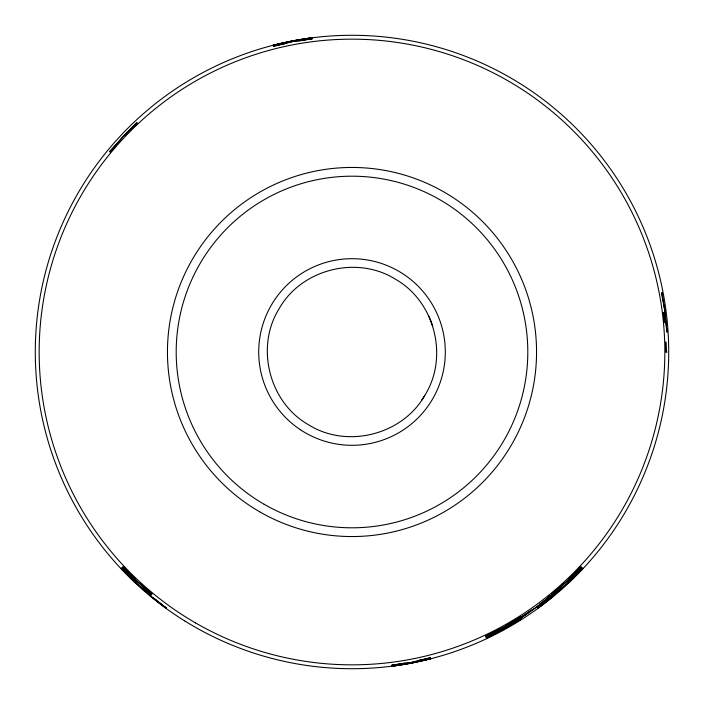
<?xml version="1.0" encoding="UTF-8"?>
<svg xmlns="http://www.w3.org/2000/svg" width="704" height="704" viewBox="0 0 704 704"><rect width="100%" height="100%" fill="white"/><g stroke="black" fill="none" stroke-linecap="round" stroke-linejoin="round"><path stroke-width="1.06" d="M424.688 395.578C448.932 357.306 434.993 301.638 395.578 279.312C357.306 255.068 301.638 269.007 279.312 308.422C255.068 346.694 269.007 402.362 308.422 424.688C346.694 448.932 402.362 434.993 424.688 395.578L421.564 400.391M165.95 608.071L150.278 595.839L165.986 608.027L152.9 597.59M151.105 594.845L150.454 595.628L142.78 588.535M109.78 151.615L122.839 136.805L136.805 122.839M110.185 151.958L119.601 141.275M124.722 135.564L136.69 122.716L137.298 123.358L122.839 136.805L110.334 152.073L109.648 151.51L119.451 141.152M582.067 568.049L568.383 582.428L553.485 595.558M124.775 135.617L137.166 123.226M568.383 579.225L580.774 566.834M581.161 567.195C553.74 595.654 522.21 620.576 486.376 637.569L504.284 628.998L521.374 618.886M570.082 579.418L571.639 577.861M577.861 571.639L581.75 567.75L582.736 568.674L568.445 582.49L574.358 576.576M576.25 574.042L582.155 568.128L576.092 573.866M576.576 574.358L582.49 568.445L576.444 574.218M582.692 568.638L568.638 582.692L582.428 568.383L568.383 582.428L553.177 595.179M562.848 584.549L552.49 594.352L542.951 601.753M568.436 579.278L581.284 567.31L580.642 566.702L567.195 581.161L551.927 593.666L553.546 595.628L561.22 588.535M560.886 588.157L553.256 595.276L561.088 588.368M552.042 593.815L562.725 584.399M554.55 593.393L556.195 591.932M538.014 608.027L553.722 595.839L538.05 608.071L551.1 597.59M539.484 604.446L541.218 603.099M552.807 594.73C532.435 611.486 509.406 624.712 485.848 636.442L485.549 635.8L503.448 627.475L520.062 616.818L521.418 618.966L505.93 627.651L521.18 618.578L505.657 627.176M537.847 607.798L546.11 601.392M547.765 600.107L551.065 597.546M521.77 617.461L531.546 610.342M539.546 604.525L541.332 603.24M543.11 601.946L552.895 594.845M520.538 617.566L531.432 610.166M507.619 625.953L520.881 618.112M502.005 629.191L486.429 637.683L502.242 629.622L486.622 638.097L486.13 637.041L504.046 628.566L521.11 618.482L504.284 628.998L486.587 638.009M486.191 637.182L501.873 629.191M273.39 45.83L292.767 41.501L312.382 38.394L312.444 38.878L292.767 41.501L273.513 46.306L273.372 45.751L285.666 43.296M273.478 46.191L285.71 43.454M418.29 660.546L430.522 657.809M430.61 658.17L411.233 662.499L391.618 665.606L391.556 665.122L411.233 662.499L430.487 657.694L430.628 658.249L418.334 660.704M299.006 40.744L301.066 40.366M303.116 39.987L306.205 39.433M308.255 39.054L311.344 38.491M392.656 665.509L395.745 664.946M397.795 664.567L400.884 664.013M402.934 663.634L404.994 663.256M299.024 40.885L301.083 40.559M303.151 40.225L306.24 39.741M308.308 39.415L311.397 38.922M392.603 665.078L395.692 664.585M397.76 664.259L400.849 663.775M402.917 663.441L404.976 663.115M666.53 352L667.172 352M152.935 597.546L156.235 600.107M157.89 601.392L166.153 607.798M150.823 595.179L135.617 582.428L121.572 568.383L135.362 582.692L121.308 568.638M141.275 584.399L151.958 593.815M151.615 594.22L136.805 581.161L122.839 567.195M147.805 591.932L149.45 593.393M142.912 588.368L150.744 595.276L143.114 588.157M150.515 595.558L135.617 582.428L121.933 568.049M135.564 579.278L122.716 567.31L123.358 566.702L136.805 581.161L152.073 593.666L151.51 594.352L141.152 584.549M127.908 573.866L121.845 568.128L127.75 574.042M127.556 574.218L121.51 568.445L127.424 574.358M123.226 566.834L135.617 579.225M126.139 571.639L122.25 567.75L121.264 568.674L135.555 582.49L129.642 576.576M132.361 577.861L133.918 579.418M549.507 595.892A313.834 313.834 0 0 1 547.8 597.265M520.159 616.977A313.834 313.834 0 0 1 509.863 623.242M507.962 624.334A313.834 313.834 0 0 1 506.062 625.416M500.306 628.584A313.834 313.834 0 0 1 485.628 635.967M663.362 312.664A313.834 313.834 0 0 1 664.224 320.285M428.78 316.228A85.518 72.09 0 0 1 432.731 326.339M665.808 342.126L665.65 352L666.362 352L665.808 342.126M292.653 40.876L273.214 45.153L292.653 40.876L312.294 37.699L292.653 40.876M430.769 658.777L411.347 663.124L391.706 666.301L411.347 663.124L430.769 658.777M662.015 292.864L661.443 292.97L665.122 312.444L666.987 332.182L664.541 312.514L665.122 312.444L662.015 292.864M663.881 312.602L663.177 312.69L664.576 322.458L663.881 312.602M264.097 504.249A175.798 175.798 0 0 0 527.798 352A175.798 175.798 0 0 0 264.097 199.751A175.798 175.798 0 0 0 264.097 504.249M259.723 511.826A184.554 184.554 0 0 0 536.554 352A184.554 184.554 0 0 0 259.723 192.174A184.554 184.554 0 0 0 259.723 511.826M195.58 622.926A312.84 312.84 0 0 0 664.84 352A312.84 312.84 0 0 0 195.58 81.074A312.84 312.84 0 0 0 195.58 622.926M184.659 620.893A316.712 316.712 0 0 0 668.536 362.472A316.712 316.712 0 0 0 202.796 72.635A316.712 316.712 0 0 0 184.659 620.893M300.37 429.713A93.306 93.306 0 0 0 445.122 357.861A93.306 93.306 0 0 0 310.517 268.426A93.306 93.306 0 0 0 300.37 429.713"/></g></svg>
